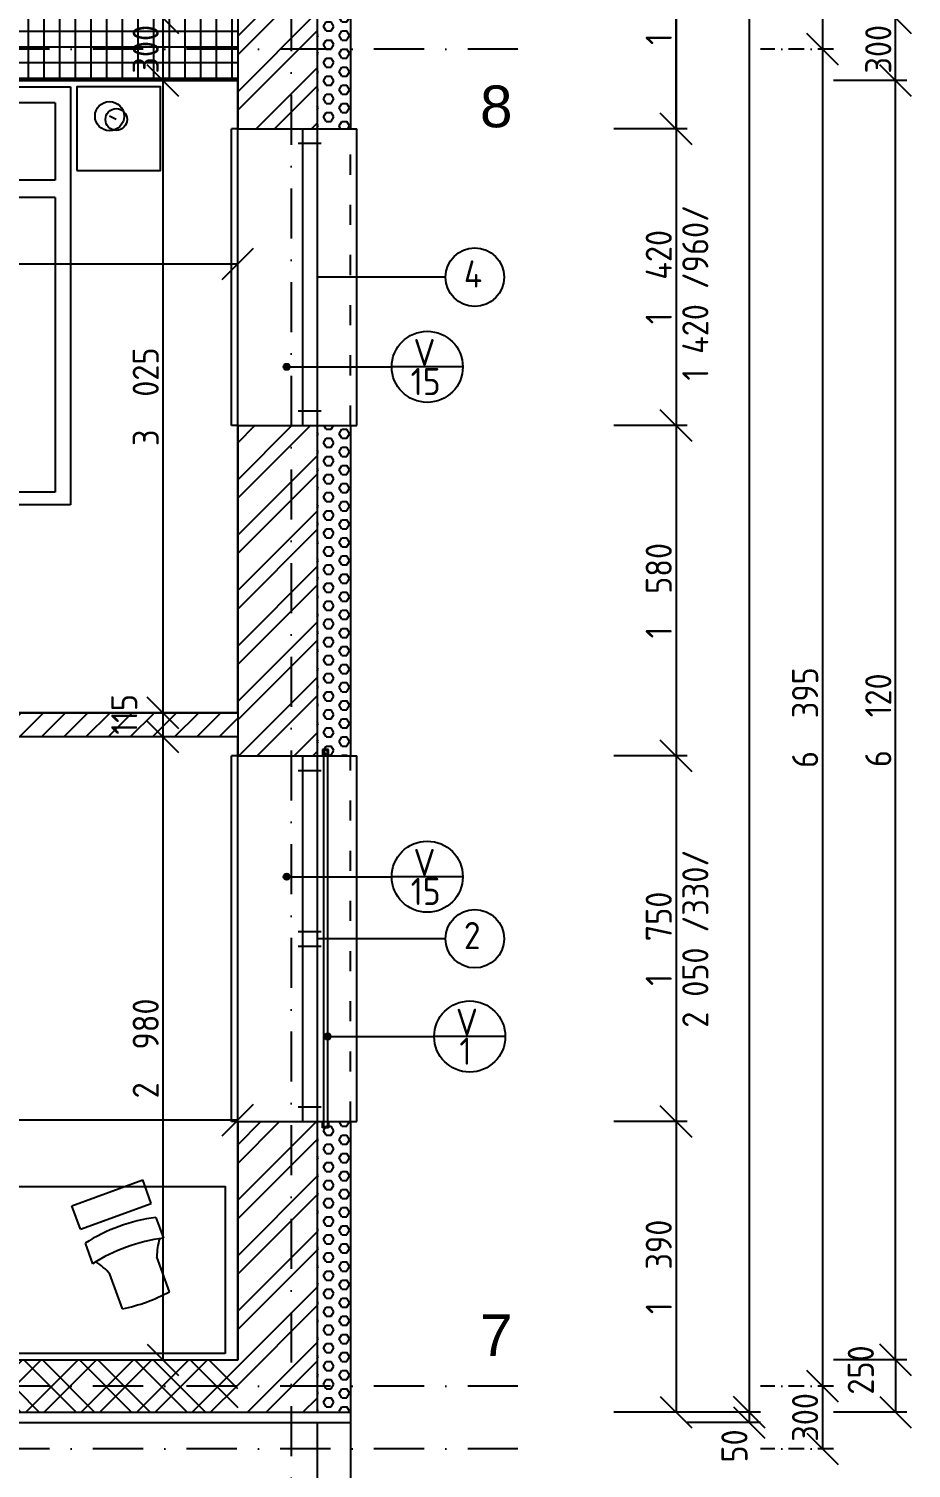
# Model space of a CAD drawing. Extents: x 4511820 to 5180432, y -1526536 to -944957.
# Drawn here: x 5154903 to 5159124, y -1225892 to -1219006 of the extents above; entities that cross this region are included whole.
import ezdxf

# ---------------------------------------------------------------- set-up
doc = ezdxf.new("R2010")
doc.units = 0
doc.header["$MEASUREMENT"] = 0
doc.linetypes.add('ACAD_ISO03W100', pattern=[30, 12, -18])
doc.linetypes.add('BODKOCIARKOVANA_3', pattern=[5.6, 3, -1.3, 0, -1.3])
doc.layers.get('0').update_dxf_attribs({"linetype": 'CONTINUOUS'})
doc.layers.get('Defpoints').update_dxf_attribs({"color": 61, "linetype": 'CONTINUOUS'})
for name, color, linetype in [('KÓTY', 4, 'CONTINUOUS'), ('MÚRY', 1, 'CONTINUOUS'), ('OKNÁ', 143, 'CONTINUOUS'), ('osi', 253, 'CONTINUOUS'), ('Plochy', 41, 'CONTINUOUS'), ('TENKÁ', 7, 'CONTINUOUS'), ('ZARIADENIE', 47, 'CONTINUOUS'), ('ŠRAFY', 82, 'CONTINUOUS')]:
    doc.layers.add(name, color=color, linetype=linetype)
doc.styles.add('styl1', font='arial.ttf')
doc.styles.add('STYLE1', font='isocp.shx')
doc.dimstyles.new('STANDARD-50', dxfattribs={"dimtxt": 125, "dimasz": 150, "dimexe": 10, "dimexo": 200, "dimgap": 20, "dimtad": 1, "dimdsep": 46, "dimlunit": 6, "dimtxsty": 'STYLE1', "dimblk1": 'OBLIQUE', "dimblk2": 'OBLIQUE', "dimsah": 1, "dimcen": 2.5, "dimse1": 1, "dimse2": 1, "dimadec": 0, "dimazin": 0, "dimtfac": 1, "dimtmove": 1, "dimatfit": 3, "dimldrblk": 'OBLIQUE', "dimfxl": 1, "dimtolj": 1, "dimtzin": 0, "dimarcsym": 0})
pattern_1 = [(45, (584112, 2493.08), (-132.5825215, 132.5825215), []), (45, (584200.39, 2493.08), (-132.5825215, 132.5825215), [])]
pattern_2 = [(0, (0, -89070.035), (0, 43.3012702), [25, -50]), (120, (0, -89070.035), (-37.5, -21.6506351), [25, -50]), (60, (25, -89070.035), (-37.5, 21.6506351), [25, -50])]

# ---------------------------------------------------------------- blocks, each defined once
blk = doc.blocks.new('_OBLIQUE')
at = {"color": 0, "linetype": 'ByBlock'}
blk.add_line((-0.5, -0.5), (0.5, 0.5), dxfattribs=at)
blk = doc.blocks.new('*D13664')
at = {"layer": 'Defpoints', "color": 0}
for p in [(5156282.5, -1199234.2), (5156282.5, -1225624.2), (5158349, -1225624.2)]:
    blk.add_point(p, dxfattribs=at)
at = {"layer": 'KÓTY', "color": 0, "lineweight": -2}
blk.add_line((5158349, -1199234.2), (5158349, -1225624.2), dxfattribs=at)
at = {"layer": 'KÓTY', "color": 0, "linetype": 'ByBlock', "lineweight": -2, "xscale": 150, "yscale": 150, "zscale": 150}
for p, rotation in [((5158349, -1199234.2), 90), ((5158349, -1225624.2), 270)]:
    blk.add_blockref('_OBLIQUE', p, dxfattribs=dict(at, rotation=rotation))
at = {"layer": 'KÓTY', "color": 0, "insert": (5158266.5, -1212429.2), "char_height": 125, "attachment_point": 5, "rotation": 90, "style": 'STYLE1'}
blk.add_mtext('\\A1;26ﾠ390', dxfattribs=at)
blk = doc.blocks.new('*D13669')
at = {"layer": 'Defpoints', "color": 0}
for p in [(5156157.5, -1212684.2), (5156157.5, -1219104.2), (5158699, -1219104.2)]:
    blk.add_point(p, dxfattribs=at)
at = {"layer": 'KÓTY', "color": 0, "lineweight": -2}
blk.add_line((5158699, -1212684.2), (5158699, -1219104.2), dxfattribs=at)
at = {"layer": 'KÓTY', "color": 0, "linetype": 'ByBlock', "lineweight": -2, "xscale": 150, "yscale": 150, "zscale": 150}
for p, rotation in [((5158699, -1212684.2), 90), ((5158699, -1219104.2), 270)]:
    blk.add_blockref('_OBLIQUE', p, dxfattribs=dict(at, rotation=rotation))
at = {"layer": 'KÓTY', "color": 0, "insert": (5158616.5, -1215894.2), "char_height": 125, "attachment_point": 5, "rotation": 90, "style": 'STYLE1'}
blk.add_mtext('\\A1;6ﾠ420', dxfattribs=at)
blk = doc.blocks.new('*D13670')
at = {"layer": 'Defpoints', "color": 0}
for p in [(5156157.5, -1219104.2), (5156157.5, -1225499.2), (5158699, -1225499.2)]:
    blk.add_point(p, dxfattribs=at)
at = {"layer": 'KÓTY', "color": 0, "lineweight": -2}
blk.add_line((5158699, -1219104.2), (5158699, -1225499.2), dxfattribs=at)
at = {"layer": 'KÓTY', "color": 0, "linetype": 'ByBlock', "lineweight": -2, "xscale": 150, "yscale": 150, "zscale": 150}
for p, rotation in [((5158699, -1219104.2), 90), ((5158699, -1225499.2), 270)]:
    blk.add_blockref('_OBLIQUE', p, dxfattribs=dict(at, rotation=rotation))
at = {"layer": 'KÓTY', "color": 0, "insert": (5158616.5, -1222301.7), "char_height": 125, "attachment_point": 5, "rotation": 90, "style": 'STYLE1'}
blk.add_mtext('\\A1;6ﾠ395', dxfattribs=at)
blk = doc.blocks.new('*D13671')
at = {"layer": 'Defpoints', "color": 0}
for p in [(5156157.5, -1225499.2), (5156157.5, -1225799.2), (5158699, -1225799.2)]:
    blk.add_point(p, dxfattribs=at)
at = {"layer": 'KÓTY', "color": 0, "lineweight": -2}
blk.add_line((5158699, -1225499.2), (5158699, -1225799.2), dxfattribs=at)
at = {"layer": 'KÓTY', "color": 0, "linetype": 'ByBlock', "lineweight": -2, "xscale": 150, "yscale": 150, "zscale": 150}
for p, rotation in [((5158699, -1225499.2), 90), ((5158699, -1225799.2), 270)]:
    blk.add_blockref('_OBLIQUE', p, dxfattribs=dict(at, rotation=rotation))
at = {"layer": 'KÓTY', "color": 0, "insert": (5158616.5, -1225649.2), "char_height": 125, "attachment_point": 5, "rotation": 90, "style": 'STYLE1'}
blk.add_mtext('\\A1;300', dxfattribs=at)
blk = doc.blocks.new('*D13672')
at = {"layer": 'Defpoints', "color": 0}
for p in [(5156442.5, -1225624.2), (5156442.5, -1225674.2), (5158349, -1225674.2)]:
    blk.add_point(p, dxfattribs=at)
at = {"layer": 'KÓTY', "color": 0, "lineweight": -2}
blk.add_line((5158349, -1225624.2), (5158349, -1225674.2), dxfattribs=at)
at = {"layer": 'KÓTY', "color": 0, "linetype": 'ByBlock', "lineweight": -2, "xscale": 150, "yscale": 150, "zscale": 150}
for p, rotation in [((5158349, -1225624.2), 90), ((5158349, -1225674.2), 270)]:
    blk.add_blockref('_OBLIQUE', p, dxfattribs=dict(at, rotation=rotation))
at = {"layer": 'KÓTY', "color": 0, "insert": (5158278.5, -1225786), "char_height": 125, "attachment_point": 5, "rotation": 90, "style": 'STYLE1'}
blk.add_mtext('\\A1;50', dxfattribs=at)
blk = doc.blocks.new('*D13681')
at = {"layer": 'Defpoints', "color": 0}
for p in [(5156282.5, -1218234.2), (5156282.5, -1219484.2), (5157999, -1219484.2)]:
    blk.add_point(p, dxfattribs=at)
at = {"layer": 'KÓTY', "color": 0, "lineweight": -2}
blk.add_line((5157999, -1218234.2), (5157999, -1219484.2), dxfattribs=at)
at = {"layer": 'KÓTY', "color": 0, "linetype": 'ByBlock', "lineweight": -2, "xscale": 150, "yscale": 150, "zscale": 150}
for p, rotation in [((5157999, -1218234.2), 90), ((5157999, -1219484.2), 270)]:
    blk.add_blockref('_OBLIQUE', p, dxfattribs=dict(at, rotation=rotation))
at = {"layer": 'KÓTY', "color": 0, "insert": (5157916.5, -1218859.2), "char_height": 125, "attachment_point": 5, "rotation": 90, "style": 'STYLE1'}
blk.add_mtext('\\A1;1ﾠ250', dxfattribs=at)
blk = doc.blocks.new('*D13682')
at = {"layer": 'Defpoints', "color": 0}
for p in [(5156282.5, -1218234.2), (5157999, -1218234.2), (5156282.5, -1219484.2)]:
    blk.add_point(p, dxfattribs=at)
at = {"layer": 'KÓTY', "color": 0, "lineweight": -2}
blk.add_line((5157999, -1219484.2), (5157999, -1218234.2), dxfattribs=at)
at = {"layer": 'KÓTY', "color": 0, "linetype": 'ByBlock', "lineweight": -2, "xscale": 150, "yscale": 150, "zscale": 150}
for p, rotation in [((5157999, -1218234.2), 90), ((5157999, -1219484.2), 270)]:
    blk.add_blockref('_OBLIQUE', p, dxfattribs=dict(at, rotation=rotation))
at = {"layer": 'KÓTY', "color": 0, "insert": (5157916.5, -1218859.2), "char_height": 125, "attachment_point": 5, "rotation": 90, "style": 'STYLE1'}
blk.add_mtext('\\A1;1ﾠ250', dxfattribs=at)
blk = doc.blocks.new('*D13683')
at = {"layer": 'Defpoints', "color": 0}
for p in [(5156282.5, -1218234.2), (5156282.5, -1219484.2), (5157999, -1219484.2)]:
    blk.add_point(p, dxfattribs=at)
at = {"layer": 'KÓTY', "color": 0, "lineweight": -2}
blk.add_line((5157999, -1218234.2), (5157999, -1219484.2), dxfattribs=at)
at = {"layer": 'KÓTY', "color": 0, "linetype": 'ByBlock', "lineweight": -2, "xscale": 150, "yscale": 150, "zscale": 150}
for p, rotation in [((5157999, -1218234.2), 90), ((5157999, -1219484.2), 270)]:
    blk.add_blockref('_OBLIQUE', p, dxfattribs=dict(at, rotation=rotation))
at = {"layer": 'KÓTY', "color": 0, "insert": (5157916.5, -1218859.2), "char_height": 125, "attachment_point": 5, "rotation": 90, "style": 'STYLE1'}
blk.add_mtext('\\A1;1ﾠ250', dxfattribs=at)
blk = doc.blocks.new('*D13706')
at = {"layer": 'Defpoints', "color": 0}
for p in [(5155902.5, -1219254.2), (5159049, -1219254.2), (5155902.5, -1225374.2)]:
    blk.add_point(p, dxfattribs=at)
at = {"layer": 'KÓTY', "color": 0, "lineweight": -2}
blk.add_line((5159049, -1225374.2), (5159049, -1219254.2), dxfattribs=at)
at = {"layer": 'KÓTY', "color": 0, "linetype": 'ByBlock', "lineweight": -2, "xscale": 150, "yscale": 150, "zscale": 150}
for p, rotation in [((5159049, -1219254.2), 90), ((5159049, -1225374.2), 270)]:
    blk.add_blockref('_OBLIQUE', p, dxfattribs=dict(at, rotation=rotation))
at = {"layer": 'KÓTY', "color": 0, "insert": (5158966.5, -1222314.2), "char_height": 125, "attachment_point": 5, "rotation": 90, "style": 'STYLE1'}
blk.add_mtext('\\A1;6ﾠ120', dxfattribs=at)
blk = doc.blocks.new('*D13707')
at = {"layer": 'Defpoints', "color": 0}
for p in [(5155902.5, -1225374.2), (5155902.5, -1225624.2), (5159049, -1225624.2)]:
    blk.add_point(p, dxfattribs=at)
at = {"layer": 'KÓTY', "color": 0, "lineweight": -2}
blk.add_line((5159049, -1225374.2), (5159049, -1225624.2), dxfattribs=at)
at = {"layer": 'KÓTY', "color": 0, "linetype": 'ByBlock', "lineweight": -2, "xscale": 150, "yscale": 150, "zscale": 150}
for p, rotation in [((5159049, -1225374.2), 90), ((5159049, -1225624.2), 270)]:
    blk.add_blockref('_OBLIQUE', p, dxfattribs=dict(at, rotation=rotation))
at = {"layer": 'KÓTY', "color": 0, "insert": (5158883, -1225422.5), "char_height": 125, "attachment_point": 5, "rotation": 90, "style": 'STYLE1'}
blk.add_mtext('\\A1;250', dxfattribs=at)
blk = doc.blocks.new('*D13708')
at = {"layer": 'Defpoints', "color": 0}
for p in [(5155902.5, -1218954.2), (5159049, -1218954.2), (5155902.5, -1219254.2)]:
    blk.add_point(p, dxfattribs=at)
at = {"layer": 'KÓTY', "color": 0, "lineweight": -2}
blk.add_line((5159049, -1219254.2), (5159049, -1218954.2), dxfattribs=at)
at = {"layer": 'KÓTY', "color": 0, "linetype": 'ByBlock', "lineweight": -2, "xscale": 150, "yscale": 150, "zscale": 150}
for p, rotation in [((5159049, -1218954.2), 90), ((5159049, -1219254.2), 270)]:
    blk.add_blockref('_OBLIQUE', p, dxfattribs=dict(at, rotation=rotation))
at = {"layer": 'KÓTY', "color": 0, "insert": (5158966.5, -1219104.2), "char_height": 125, "attachment_point": 5, "rotation": 90, "style": 'STYLE1'}
blk.add_mtext('\\A1;300', dxfattribs=at)
blk = doc.blocks.new('*D13709')
at = {"layer": 'Defpoints', "color": 0}
for p in [(5155902.5, -1212834.2), (5159049, -1212834.2), (5155902.5, -1218954.2)]:
    blk.add_point(p, dxfattribs=at)
at = {"layer": 'KÓTY', "color": 0, "lineweight": -2}
blk.add_line((5159049, -1218954.2), (5159049, -1212834.2), dxfattribs=at)
at = {"layer": 'KÓTY', "color": 0, "linetype": 'ByBlock', "lineweight": -2, "xscale": 150, "yscale": 150, "zscale": 150}
for p, rotation in [((5159049, -1212834.2), 90), ((5159049, -1218954.2), 270)]:
    blk.add_blockref('_OBLIQUE', p, dxfattribs=dict(at, rotation=rotation))
at = {"layer": 'KÓTY', "color": 0, "insert": (5158966.5, -1215894.2), "char_height": 125, "attachment_point": 5, "rotation": 90, "style": 'STYLE1'}
blk.add_mtext('\\A1;6ﾠ120', dxfattribs=at)
blk = doc.blocks.new('*D14045')
at = {"layer": 'Defpoints', "color": 0}
for p in [(5156282.5, -1219484.2), (5156282.5, -1220904.2), (5157999, -1220904.2)]:
    blk.add_point(p, dxfattribs=at)
at = {"layer": 'KÓTY', "color": 0, "lineweight": -2}
blk.add_line((5157999, -1219484.2), (5157999, -1220904.2), dxfattribs=at)
at = {"layer": 'KÓTY', "color": 0, "linetype": 'ByBlock', "lineweight": -2, "xscale": 150, "yscale": 150, "zscale": 150}
for p, rotation in [((5157999, -1219484.2), 90), ((5157999, -1220904.2), 270)]:
    blk.add_blockref('_OBLIQUE', p, dxfattribs=dict(at, rotation=rotation))
at = {"layer": 'KÓTY', "color": 0, "insert": (5157916.5, -1220194.2), "char_height": 125, "attachment_point": 5, "rotation": 90, "style": 'STYLE1'}
blk.add_mtext('\\A1;1ﾠ420', dxfattribs=at)
blk = doc.blocks.new('*D14046')
at = {"layer": 'Defpoints', "color": 0}
for p in [(5156282.5, -1220904.2), (5156282.5, -1222484.2), (5157999, -1222484.2)]:
    blk.add_point(p, dxfattribs=at)
at = {"layer": 'KÓTY', "color": 0, "lineweight": -2}
blk.add_line((5157999, -1220904.2), (5157999, -1222484.2), dxfattribs=at)
at = {"layer": 'KÓTY', "color": 0, "linetype": 'ByBlock', "lineweight": -2, "xscale": 150, "yscale": 150, "zscale": 150}
for p, rotation in [((5157999, -1220904.2), 90), ((5157999, -1222484.2), 270)]:
    blk.add_blockref('_OBLIQUE', p, dxfattribs=dict(at, rotation=rotation))
at = {"layer": 'KÓTY', "color": 0, "insert": (5157916.5, -1221694.2), "char_height": 125, "attachment_point": 5, "rotation": 90, "style": 'STYLE1'}
blk.add_mtext('\\A1;1ﾠ580', dxfattribs=at)
blk = doc.blocks.new('*D14047')
at = {"layer": 'Defpoints', "color": 0}
for p in [(5156212.5, -1222484.2), (5156282.5, -1224234.2), (5157999, -1224234.2)]:
    blk.add_point(p, dxfattribs=at)
at = {"layer": 'KÓTY', "color": 0, "lineweight": -2}
blk.add_line((5157999, -1222484.2), (5157999, -1224234.2), dxfattribs=at)
at = {"layer": 'KÓTY', "color": 0, "linetype": 'ByBlock', "lineweight": -2, "xscale": 150, "yscale": 150, "zscale": 150}
for p, rotation in [((5157999, -1222484.2), 90), ((5157999, -1224234.2), 270)]:
    blk.add_blockref('_OBLIQUE', p, dxfattribs=dict(at, rotation=rotation))
at = {"layer": 'KÓTY', "color": 0, "insert": (5157916.5, -1223359.2), "char_height": 125, "attachment_point": 5, "rotation": 90, "style": 'STYLE1'}
blk.add_mtext('\\A1;1ﾠ750', dxfattribs=at)
blk = doc.blocks.new('*D14048')
at = {"layer": 'Defpoints', "color": 0}
for p in [(5156282.5, -1224234.2), (5156282.5, -1225624.2), (5157999, -1225624.2)]:
    blk.add_point(p, dxfattribs=at)
at = {"layer": 'KÓTY', "color": 0, "lineweight": -2}
blk.add_line((5157999, -1224234.2), (5157999, -1225624.2), dxfattribs=at)
at = {"layer": 'KÓTY', "color": 0, "linetype": 'ByBlock', "lineweight": -2, "xscale": 150, "yscale": 150, "zscale": 150}
for p, rotation in [((5157999, -1224234.2), 90), ((5157999, -1225624.2), 270)]:
    blk.add_blockref('_OBLIQUE', p, dxfattribs=dict(at, rotation=rotation))
at = {"layer": 'KÓTY', "color": 0, "insert": (5157916.5, -1224929.2), "char_height": 125, "attachment_point": 5, "rotation": 90, "style": 'STYLE1'}
blk.add_mtext('\\A1;1ﾠ390', dxfattribs=at)
blk = doc.blocks.new('*D27162')
at = {"layer": 'Defpoints', "color": 0}
for p in [(5156282.5, -1218234.2), (5156282.5, -1219484.2), (5157999, -1219484.2)]:
    blk.add_point(p, dxfattribs=at)
at = {"layer": 'KÓTY', "color": 0, "lineweight": -2}
blk.add_line((5157999, -1218234.2), (5157999, -1219484.2), dxfattribs=at)
at = {"layer": 'KÓTY', "color": 0, "linetype": 'ByBlock', "lineweight": -2, "xscale": 150, "yscale": 150, "zscale": 150}
for p, rotation in [((5157999, -1218234.2), 90), ((5157999, -1219484.2), 270)]:
    blk.add_blockref('_OBLIQUE', p, dxfattribs=dict(at, rotation=rotation))
at = {"layer": 'KÓTY', "color": 0, "insert": (5157916.5, -1218859.2), "char_height": 125, "attachment_point": 5, "rotation": 90, "style": 'STYLE1'}
blk.add_mtext('\\A1;1ﾠ250', dxfattribs=at)
blk = doc.blocks.new('*D27163')
at = {"layer": 'Defpoints', "color": 0}
for p in [(5156282.5, -1218234.2), (5157999, -1218234.2), (5156282.5, -1219484.2)]:
    blk.add_point(p, dxfattribs=at)
at = {"layer": 'KÓTY', "color": 0, "lineweight": -2}
blk.add_line((5157999, -1219484.2), (5157999, -1218234.2), dxfattribs=at)
at = {"layer": 'KÓTY', "color": 0, "linetype": 'ByBlock', "lineweight": -2, "xscale": 150, "yscale": 150, "zscale": 150}
for p, rotation in [((5157999, -1218234.2), 90), ((5157999, -1219484.2), 270)]:
    blk.add_blockref('_OBLIQUE', p, dxfattribs=dict(at, rotation=rotation))
at = {"layer": 'KÓTY', "color": 0, "insert": (5157916.5, -1218859.2), "char_height": 125, "attachment_point": 5, "rotation": 90, "style": 'STYLE1'}
blk.add_mtext('\\A1;1ﾠ250', dxfattribs=at)
blk = doc.blocks.new('*D27189')
at = {"layer": 'Defpoints', "color": 0}
for p in [(5155902.5, -1218954.2), (5159049, -1218954.2), (5155902.5, -1219254.2)]:
    blk.add_point(p, dxfattribs=at)
at = {"layer": 'KÓTY', "color": 0, "lineweight": -2}
blk.add_line((5159049, -1219254.2), (5159049, -1218954.2), dxfattribs=at)
at = {"layer": 'KÓTY', "color": 0, "linetype": 'ByBlock', "lineweight": -2, "xscale": 150, "yscale": 150, "zscale": 150}
for p, rotation in [((5159049, -1218954.2), 90), ((5159049, -1219254.2), 270)]:
    blk.add_blockref('_OBLIQUE', p, dxfattribs=dict(at, rotation=rotation))
at = {"layer": 'KÓTY', "color": 0, "insert": (5158966.5, -1219104.2), "char_height": 125, "attachment_point": 5, "rotation": 90, "style": 'STYLE1'}
blk.add_mtext('\\A1;300', dxfattribs=at)
blk = doc.blocks.new('*D27327')
at = {"layer": 'Defpoints', "color": 0}
for p in [(5156282.5, -1219484.2), (5156282.5, -1220904.2), (5157999, -1220904.2)]:
    blk.add_point(p, dxfattribs=at)
at = {"layer": 'KÓTY', "color": 0, "lineweight": -2}
blk.add_line((5157999, -1219484.2), (5157999, -1220904.2), dxfattribs=at)
at = {"layer": 'KÓTY', "color": 0, "linetype": 'ByBlock', "lineweight": -2, "xscale": 150, "yscale": 150, "zscale": 150}
for p, rotation in [((5157999, -1219484.2), 90), ((5157999, -1220904.2), 270)]:
    blk.add_blockref('_OBLIQUE', p, dxfattribs=dict(at, rotation=rotation))
at = {"layer": 'KÓTY', "color": 0, "insert": (5157916.5, -1220194.2), "char_height": 125, "attachment_point": 5, "rotation": 90, "style": 'STYLE1'}
blk.add_mtext('\\A1;1ﾠ420', dxfattribs=at)
blk = doc.blocks.new('*D27328')
at = {"layer": 'Defpoints', "color": 0}
for p in [(5156282.5, -1220904.2), (5156282.5, -1222484.2), (5157999, -1222484.2)]:
    blk.add_point(p, dxfattribs=at)
at = {"layer": 'KÓTY', "color": 0, "lineweight": -2}
blk.add_line((5157999, -1220904.2), (5157999, -1222484.2), dxfattribs=at)
at = {"layer": 'KÓTY', "color": 0, "linetype": 'ByBlock', "lineweight": -2, "xscale": 150, "yscale": 150, "zscale": 150}
for p, rotation in [((5157999, -1220904.2), 90), ((5157999, -1222484.2), 270)]:
    blk.add_blockref('_OBLIQUE', p, dxfattribs=dict(at, rotation=rotation))
at = {"layer": 'KÓTY', "color": 0, "insert": (5157916.5, -1221694.2), "char_height": 125, "attachment_point": 5, "rotation": 90, "style": 'STYLE1'}
blk.add_mtext('\\A1;1ﾠ580', dxfattribs=at)
blk = doc.blocks.new('*D27329')
at = {"layer": 'Defpoints', "color": 0}
for p in [(5156212.5, -1222484.2), (5156282.5, -1224234.2), (5157999, -1224234.2)]:
    blk.add_point(p, dxfattribs=at)
at = {"layer": 'KÓTY', "color": 0, "lineweight": -2}
blk.add_line((5157999, -1222484.2), (5157999, -1224234.2), dxfattribs=at)
at = {"layer": 'KÓTY', "color": 0, "linetype": 'ByBlock', "lineweight": -2, "xscale": 150, "yscale": 150, "zscale": 150}
for p, rotation in [((5157999, -1222484.2), 90), ((5157999, -1224234.2), 270)]:
    blk.add_blockref('_OBLIQUE', p, dxfattribs=dict(at, rotation=rotation))
at = {"layer": 'KÓTY', "color": 0, "insert": (5157916.5, -1223359.2), "char_height": 125, "attachment_point": 5, "rotation": 90, "style": 'STYLE1'}
blk.add_mtext('\\A1;1ﾠ750', dxfattribs=at)
blk = doc.blocks.new('*D27330')
at = {"layer": 'Defpoints', "color": 0}
for p in [(5156282.5, -1224234.2), (5156282.5, -1225624.2), (5157999, -1225624.2)]:
    blk.add_point(p, dxfattribs=at)
at = {"layer": 'KÓTY', "color": 0, "lineweight": -2}
blk.add_line((5157999, -1224234.2), (5157999, -1225624.2), dxfattribs=at)
at = {"layer": 'KÓTY', "color": 0, "linetype": 'ByBlock', "lineweight": -2, "xscale": 150, "yscale": 150, "zscale": 150}
for p, rotation in [((5157999, -1224234.2), 90), ((5157999, -1225624.2), 270)]:
    blk.add_blockref('_OBLIQUE', p, dxfattribs=dict(at, rotation=rotation))
at = {"layer": 'KÓTY', "color": 0, "insert": (5157916.5, -1224929.2), "char_height": 125, "attachment_point": 5, "rotation": 90, "style": 'STYLE1'}
blk.add_mtext('\\A1;1ﾠ390', dxfattribs=at)
blk = doc.blocks.new('DVOJPOSTEL')
at = {"layer": 'ZARIADENIE', "ltscale": 0.25}
for p, q in [((4444359, -1314665.2), (4444359, -1312665.2)), ((4444359, -1312665.2), (4446159, -1312665.2)), ((4445259, -1312665.2), (4445259, -1314665.2)), ((4446159, -1312665.2), (4446159, -1314665.2)), ((4444139.6, -1312821.2), (4444171.8, -1312805.1)), ((4446378.4, -1312821.2), (4446346.2, -1312805.1)), ((4446159, -1314665.2), (4444359, -1314665.2))]:
    blk.add_line(p, q, dxfattribs=at)
at = {"layer": 'ZARIADENIE', "color": 76, "ltscale": 0.25}
for p, q in [((4444432.3, -1312741.6), (4445177.9, -1312741.6)), ((4444432.3, -1312741.6), (4444432.3, -1313110.9)), ((4445177.9, -1312741.6), (4445177.9, -1313110.9)), ((4446085.7, -1312741.6), (4445340.1, -1312741.6)), ((4445340.1, -1312741.6), (4445340.1, -1313110.9)), ((4446085.7, -1312741.6), (4446085.7, -1313110.9)), ((4444432.3, -1313110.9), (4445177.9, -1313110.9)), ((4446085.7, -1313110.9), (4445340.1, -1313110.9)), ((4444432.3, -1313193.6), (4444432.3, -1314603.6)), ((4444432.3, -1313193.6), (4445027.9, -1313193.6)), ((4445027.9, -1313193.6), (4445177.9, -1313343.6)), ((4445027.9, -1313193.6), (4445027.9, -1313343.6)), ((4445490.1, -1313193.6), (4445340.1, -1313343.6)), ((4446085.7, -1313193.6), (4445490.1, -1313193.6)), ((4445490.1, -1313193.6), (4445490.1, -1313343.6)), ((4446085.7, -1313193.6), (4446085.7, -1314603.6)), ((4445027.9, -1313343.6), (4445177.9, -1313343.6)), ((4445177.9, -1313343.6), (4445177.9, -1314603.6)), ((4445340.1, -1313343.6), (4445340.1, -1314603.6)), ((4445490.1, -1313343.6), (4445340.1, -1313343.6)), ((4444432.3, -1314603.6), (4445177.9, -1314603.6)), ((4446085.7, -1314603.6), (4445340.1, -1314603.6))]:
    blk.add_line(p, q, dxfattribs=at)
at = {"layer": 'ZARIADENIE'}
for points in [[(4444329, -1313065.2), (4443929, -1313065.2), (4443929, -1312665.2), (4444329, -1312665.2)], [(4446189, -1313065.2), (4446589, -1313065.2), (4446589, -1312665.2), (4446189, -1312665.2)]]:
    blk.add_lwpolyline(points, close=True, dxfattribs=at)
at = {"layer": 'ZARIADENIE', "ltscale": 0.25}
for centre, radius in [((4444171.8, -1312805.1), 69.7), ((4446346.2, -1312805.1), 69.7), ((4444139.6, -1312821.2), 51.9), ((4446378.4, -1312821.2), 51.9)]:
    blk.add_circle(centre, radius, dxfattribs=at)
blk = doc.blocks.new('*D28498')
at = {"layer": 'Defpoints', "color": 0}
for p in [(5155902.5, -1215954.2), (5155545, -1218954.2), (5155902.5, -1218954.2)]:
    blk.add_point(p, dxfattribs=at)
at = {"layer": 'KÓTY', "color": 0, "lineweight": -2}
blk.add_line((5155545, -1215954.2), (5155545, -1218954.2), dxfattribs=at)
at = {"layer": 'KÓTY', "color": 0, "linetype": 'ByBlock', "lineweight": -2, "xscale": 150, "yscale": 150, "zscale": 150}
for p, rotation in [((5155545, -1215954.2), 90), ((5155545, -1218954.2), 270)]:
    blk.add_blockref('_OBLIQUE', p, dxfattribs=dict(at, rotation=rotation))
at = {"layer": 'KÓTY', "color": 0, "insert": (5155462.5, -1217454.2), "char_height": 125, "attachment_point": 5, "rotation": 90, "style": 'STYLE1'}
blk.add_mtext('\\A1;3ﾠ000', dxfattribs=at)
blk = doc.blocks.new('*D28499')
at = {"layer": 'Defpoints', "color": 0}
for p in [(5155902.5, -1218954.2), (5155545, -1219254.2), (5155902.5, -1219254.2)]:
    blk.add_point(p, dxfattribs=at)
at = {"layer": 'KÓTY', "color": 0, "lineweight": -2}
blk.add_line((5155545, -1218954.2), (5155545, -1219254.2), dxfattribs=at)
at = {"layer": 'KÓTY', "color": 0, "linetype": 'ByBlock', "lineweight": -2, "xscale": 150, "yscale": 150, "zscale": 150}
for p, rotation in [((5155545, -1218954.2), 90), ((5155545, -1219254.2), 270)]:
    blk.add_blockref('_OBLIQUE', p, dxfattribs=dict(at, rotation=rotation))
at = {"layer": 'KÓTY', "color": 0, "insert": (5155462.5, -1219104.2), "char_height": 125, "attachment_point": 5, "rotation": 90, "style": 'STYLE1'}
blk.add_mtext('\\A1;300', dxfattribs=at)
blk = doc.blocks.new('*D28500')
at = {"layer": 'Defpoints', "color": 0}
for p in [(5155902.5, -1219254.2), (5155545, -1222279.2), (5155902.5, -1222279.2)]:
    blk.add_point(p, dxfattribs=at)
at = {"layer": 'KÓTY', "color": 0, "lineweight": -2}
blk.add_line((5155545, -1219254.2), (5155545, -1222279.2), dxfattribs=at)
at = {"layer": 'KÓTY', "color": 0, "linetype": 'ByBlock', "lineweight": -2, "xscale": 150, "yscale": 150, "zscale": 150}
for p, rotation in [((5155545, -1219254.2), 90), ((5155545, -1222279.2), 270)]:
    blk.add_blockref('_OBLIQUE', p, dxfattribs=dict(at, rotation=rotation))
at = {"layer": 'KÓTY', "color": 0, "insert": (5155462.5, -1220766.7), "char_height": 125, "attachment_point": 5, "rotation": 90, "style": 'STYLE1'}
blk.add_mtext('\\A1;3ﾠ025', dxfattribs=at)
blk = doc.blocks.new('*D28501')
at = {"layer": 'Defpoints', "color": 0}
for p in [(5155902.5, -1222279.2), (5155545, -1222394.2), (5155902.5, -1222394.2)]:
    blk.add_point(p, dxfattribs=at)
at = {"layer": 'KÓTY', "color": 0, "lineweight": -2}
blk.add_line((5155545, -1222279.2), (5155545, -1222394.2), dxfattribs=at)
at = {"layer": 'KÓTY', "color": 0, "linetype": 'ByBlock', "lineweight": -2, "xscale": 150, "yscale": 150, "zscale": 150}
for p, rotation in [((5155545, -1222279.2), 90), ((5155545, -1222394.2), 270)]:
    blk.add_blockref('_OBLIQUE', p, dxfattribs=dict(at, rotation=rotation))
at = {"layer": 'KÓTY', "color": 0, "insert": (5155360, -1222286), "char_height": 125, "attachment_point": 5, "rotation": 90, "style": 'STYLE1'}
blk.add_mtext('\\A1;115', dxfattribs=at)
blk = doc.blocks.new('*D28502')
at = {"layer": 'Defpoints', "color": 0}
for p in [(5155902.5, -1222394.2), (5155545, -1225374.2), (5155902.5, -1225374.2)]:
    blk.add_point(p, dxfattribs=at)
at = {"layer": 'KÓTY', "color": 0, "lineweight": -2}
blk.add_line((5155545, -1222394.2), (5155545, -1225374.2), dxfattribs=at)
at = {"layer": 'KÓTY', "color": 0, "linetype": 'ByBlock', "lineweight": -2, "xscale": 150, "yscale": 150, "zscale": 150}
for p, rotation in [((5155545, -1222394.2), 90), ((5155545, -1225374.2), 270)]:
    blk.add_blockref('_OBLIQUE', p, dxfattribs=dict(at, rotation=rotation))
at = {"layer": 'KÓTY', "color": 0, "insert": (5155462.5, -1223884.2), "char_height": 125, "attachment_point": 5, "rotation": 90, "style": 'STYLE1'}
blk.add_mtext('\\A1;2ﾠ980', dxfattribs=at)
blk = doc.blocks.new('*D28599')
at = {"layer": 'Defpoints', "color": 0}
for p in [(5151867.5, -1219254.2), (5155902.5, -1219254.2), (5155902.5, -1220130)]:
    blk.add_point(p, dxfattribs=at)
at = {"layer": 'KÓTY', "color": 0, "lineweight": -2}
blk.add_line((5151867.5, -1220130), (5155902.5, -1220130), dxfattribs=at)
at = {"layer": 'KÓTY', "color": 0, "linetype": 'ByBlock', "lineweight": -2, "xscale": 150, "yscale": 150, "zscale": 150, "rotation": 180}
blk.add_blockref('_OBLIQUE', (5151867.5, -1220130), dxfattribs=at)
at = {"layer": 'KÓTY', "color": 0, "linetype": 'ByBlock', "lineweight": -2, "xscale": 150, "yscale": 150, "zscale": 150}
blk.add_blockref('_OBLIQUE', (5155902.5, -1220130), dxfattribs=at)
at = {"layer": 'KÓTY', "color": 0, "insert": (5153885, -1220047.5), "char_height": 125, "attachment_point": 5, "style": 'STYLE1'}
blk.add_mtext('\\A1;4ﾠ035', dxfattribs=at)
blk = doc.blocks.new('*D28607')
at = {"layer": 'Defpoints', "color": 0}
for p in [(5155902.5, -1224226.5), (5152017.5, -1225374.2), (5155902.5, -1225374.2)]:
    blk.add_point(p, dxfattribs=at)
at = {"layer": 'KÓTY', "color": 0, "lineweight": -2}
blk.add_line((5152017.5, -1224226.5), (5155902.5, -1224226.5), dxfattribs=at)
at = {"layer": 'KÓTY', "color": 0, "linetype": 'ByBlock', "lineweight": -2, "xscale": 150, "yscale": 150, "zscale": 150, "rotation": 180}
blk.add_blockref('_OBLIQUE', (5152017.5, -1224226.5), dxfattribs=at)
at = {"layer": 'KÓTY', "color": 0, "linetype": 'ByBlock', "lineweight": -2, "xscale": 150, "yscale": 150, "zscale": 150}
blk.add_blockref('_OBLIQUE', (5155902.5, -1224226.5), dxfattribs=at)
at = {"layer": 'KÓTY', "color": 0, "insert": (5153960, -1224144), "char_height": 125, "attachment_point": 5, "style": 'STYLE1'}
blk.add_mtext('\\A1;3ﾠ885', dxfattribs=at)

msp = doc.modelspace()

# ---------------------------------------------------------------- hatches: boundary and pattern name
at = {"layer": 'TENKÁ'}
h = msp.add_hatch(color=256, dxfattribs=at)
h.dxf.hatch_style = 1
h.paths.add_polyline_path([(5156151.827, -1220623.492, 2.41421356), (5156136.827, -1220638.492, 0.41421356)])
h = msp.add_hatch(color=256, dxfattribs=at)
h.dxf.hatch_style = 1
h.paths.add_polyline_path([(5156312.5, -1222484.226), (5156312.5, -1222459.226), (5156332.5, -1222459.226), (5156332.5, -1222484.226), (5156337.5, -1222484.226), (5156337.5, -1222454.226), (5156307.5, -1222454.226), (5156307.5, -1222484.226)])
h = msp.add_hatch(color=256, dxfattribs=at)
h.dxf.hatch_style = 1
h.paths.add_polyline_path([(5156151.827, -1223062.766, 2.41421356), (5156136.827, -1223077.766, 0.41421356)])
h = msp.add_hatch(color=256, dxfattribs=at)
h.dxf.hatch_style = 1
h.paths.add_polyline_path([(5156347.5, -1223827.226, 2.41421356), (5156332.5, -1223842.226, 0.41421356)])
h = msp.add_hatch(color=256, dxfattribs=at)
h.dxf.hatch_style = 1
h.paths.add_polyline_path([(5156312.5, -1224234.226), (5156312.5, -1224259.226), (5156332.5, -1224259.226), (5156332.5, -1224234.226), (5156337.5, -1224234.226), (5156337.5, -1224264.226), (5156307.5, -1224264.226), (5156307.5, -1224234.226)])
at = {"layer": 'ŠRAFY'}
h = msp.add_hatch(dxfattribs=at)
h.set_pattern_fill('ANSI32', color=256, scale=500)
h.set_pattern_definition(pattern_1)
h.paths.add_polyline_path([(5155902.5, -1218234.226), (5155902.5, -1218954.226), (5155902.5, -1219254.226), (5155902.5, -1219484.226), (5156212.5, -1219484.226), (5156282.5, -1219484.226), (5156282.5, -1218234.226)])
h = msp.add_hatch(dxfattribs=at)
h.set_pattern_fill('HEX', color=256, scale=200)
h.set_pattern_definition(pattern_2)
h.paths.add_polyline_path([(5156442.5, -1219484.226), (5156442.5, -1218234.226), (5156282.5, -1218234.226), (5156282.5, -1219484.226)])
at = {"layer": 'ŠRAFY', "ltscale": 0.25}
h = msp.add_hatch(dxfattribs=at)
h.set_pattern_fill('ANSI37', color=256, scale=600, angle=45)
h.set_pattern_definition([(90, (-3307273.674, 579782.7), (-75, 1e-14), []), (180, (-3307273.674, 579782.7), (-1e-14, -75), [])])
h.paths.add_polyline_path([(5142982.5, -1219254.226), (5148272.5, -1219254.226), (5148387.5, -1219254.226), (5150612.5, -1219254.226), (5150637.5, -1219254.226), (5150752.5, -1219254.226), (5151752.5, -1219254.226), (5151867.5, -1219254.226), (5152437.5, -1219254.226), (5152467.5, -1219254.226), (5155902.5, -1219254.226), (5155902.5, -1218954.226), (5152117.5, -1218954.226), (5152087.5, -1218954.226), (5151517.5, -1218954.226), (5151402.5, -1218954.226), (5149177.5, -1218954.226), (5149152.5, -1218954.226), (5149037.5, -1218954.226), (5147287.5, -1218954.226), (5147172.5, -1218954.226), (5146572.5, -1218954.226), (5145972.5, -1218954.226), (5145372.5, -1218954.226), (5144217.5, -1218954.226), (5144042.5, -1218954.226), (5142982.5, -1218954.226)])
at = {"layer": 'ŠRAFY'}
h = msp.add_hatch(dxfattribs=at)
h.set_pattern_fill('ANSI32', color=256, scale=500)
h.set_pattern_definition(pattern_1)
h.paths.add_polyline_path([(5156212.5, -1222484.226), (5156282.5, -1222484.226), (5156282.5, -1220904.226), (5156212.5, -1220904.226), (5155902.5, -1220904.226), (5155902.5, -1222279.226), (5155902.5, -1222394.226), (5155902.5, -1222484.226)])
h = msp.add_hatch(dxfattribs=at)
h.set_pattern_fill('HEX', color=256, scale=200)
h.set_pattern_definition(pattern_2)
h.paths.add_polyline_path([(5156282.5, -1222484.226), (5156442.5, -1222484.226), (5156442.5, -1220904.226), (5156282.5, -1220904.226)])
at = {"layer": 'ŠRAFY', "ltscale": 0.25}
h = msp.add_hatch(dxfattribs=at)
h.set_pattern_fill('ANSI31', color=256, scale=600, style=0)
h.set_pattern_definition([(45, (515270.5, 214751.965), (-53.0330086, 53.0330086), [])])
h.paths.add_polyline_path([(5152017.5, -1222279.226), (5152017.5, -1222239.226), (5152017.5, -1222229.226), (5151902.5, -1222229.226), (5151902.5, -1222239.226), (5151902.5, -1222464.226), (5151902.5, -1222474.226), (5152017.5, -1222474.226), (5152017.5, -1222464.226), (5152017.5, -1222394.226), (5155902.5, -1222394.226), (5155902.5, -1222279.226)])
at = {"layer": 'ŠRAFY'}
h = msp.add_hatch(dxfattribs=at)
h.set_pattern_fill('ANSI32', color=256, scale=500)
h.set_pattern_definition(pattern_1)
h.paths.add_polyline_path([(5155902.5, -1224234.226), (5155902.5, -1225374.226), (5155902.5, -1225624.226), (5156282.5, -1225624.226), (5156282.5, -1224234.226)])
h = msp.add_hatch(dxfattribs=at)
h.set_pattern_fill('HEX', color=256, scale=200)
h.set_pattern_definition(pattern_2)
h.paths.add_polyline_path([(5156442.5, -1225624.226), (5156442.5, -1224234.226), (5156282.5, -1224234.226), (5156282.5, -1225624.226)])
h = msp.add_hatch(dxfattribs=at)
h.set_pattern_fill('ANSI32', color=256, scale=500, angle=90)
h.set_pattern_definition([(135, (515810.9, -44587.94), (-132.5825215, -132.5825215), []), (135, (515810.9, -44499.55), (-132.5825215, -132.5825215), [])])
h.paths.add_polyline_path([(5155902.5, -1225624.226), (5155902.5, -1225374.226), (5152017.5, -1225374.226), (5151902.5, -1225374.226), (5151902.5, -1225509.226), (5151902.5, -1225624.226), (5152402.5, -1225624.226)])
h = msp.add_hatch(dxfattribs=at)
h.set_pattern_fill('ANSI32', color=256, scale=500)
h.set_pattern_definition(pattern_1)
h.paths.add_polyline_path([(5155902.5, -1225624.226), (5155902.5, -1225374.226), (5152017.5, -1225374.226), (5151902.5, -1225374.226), (5151902.5, -1225509.226), (5151902.5, -1225624.226), (5152402.5, -1225624.226)])

# ---------------------------------------------------------------- linework, layer by layer
at = {"layer": 'KÓTY', "linetype": 'BODKOCIARKOVANA_3', "ltscale": 25}
for p, q in [((5158752.403, -1219104.226), (5158402.403, -1219104.226)), ((5158752.403, -1225499.226), (5158402.403, -1225499.226)), ((5158752.403, -1225799.226), (5158402.403, -1225799.226))]:
    msp.add_line(p, q, dxfattribs=at)
at = {"layer": 'KÓTY', "ltscale": 25}
for p, q in [((5159102.403, -1219254.226), (5158752.403, -1219254.226)), ((5159102.403, -1225374.226), (5158752.403, -1225374.226)), ((5158052.403, -1225624.226), (5157702.403, -1225624.226)), ((5158402.403, -1225624.226), (5158052.403, -1225624.226)), ((5159102.403, -1225624.226), (5158752.403, -1225624.226)), ((5158402.403, -1225674.226), (5158052.403, -1225674.226))]:
    msp.add_line(p, q, dxfattribs=at)
at = {"layer": 'KÓTY', "ltscale": 0.25}
for p, q in [((5158052.403, -1219484.226), (5157702.403, -1219484.226)), ((5158052.403, -1220904.226), (5157702.403, -1220904.226)), ((5158052.403, -1222484.226), (5157702.403, -1222484.226)), ((5158052.403, -1224234.226), (5157702.403, -1224234.226))]:
    msp.add_line(p, q, dxfattribs=at)
at = {"layer": 'MÚRY'}
for p, q in [((5156442.5, -1218234.226), (5156442.5, -1219484.226)), ((5156442.5, -1218234.226), (5156442.5, -1219484.226)), ((5151867.5, -1219254.226), (5155902.5, -1219254.226)), ((5155902.5, -1219254.226), (5155902.5, -1219484.226)), ((5155902.5, -1219484.226), (5156442.5, -1219484.226)), ((5155902.5, -1220904.226), (5155902.5, -1222279.226)), ((5155902.5, -1220904.226), (5156442.5, -1220904.226)), ((5156442.5, -1220904.226), (5156442.5, -1222484.226)), ((5156442.5, -1220904.226), (5156442.5, -1222484.226)), ((5155902.5, -1222279.226), (5152017.5, -1222279.226)), ((5155902.5, -1222394.226), (5152017.5, -1222394.226)), ((5155902.5, -1222394.226), (5155902.5, -1222484.226)), ((5155902.5, -1222484.226), (5156442.5, -1222484.226)), ((5155902.5, -1224234.226), (5155902.5, -1225374.226)), ((5155902.5, -1224234.226), (5156442.5, -1224234.226)), ((5156442.5, -1224234.226), (5156442.5, -1226714.226)), ((5152017.5, -1225374.226), (5155902.5, -1225374.226))]:
    msp.add_line(p, q, dxfattribs=at)
at = {"layer": 'OKNÁ', "ltscale": 0.25}
for p, q in [((5156212.5, -1219484.226), (5156212.5, -1220904.226)), ((5156282.5, -1219484.226), (5156282.5, -1220904.226)), ((5156192.5, -1219554.226), (5156302.5, -1219554.226)), ((5156192.5, -1219554.226), (5156302.5, -1219554.226)), ((5156896.354, -1220194.226), (5156282.5, -1220194.226)), ((5156192.5, -1220834.226), (5156302.5, -1220834.226)), ((5156192.5, -1220834.226), (5156302.5, -1220834.226)), ((5156212.5, -1222484.226), (5156212.5, -1224234.226)), ((5156282.5, -1222484.226), (5156282.5, -1224234.226)), ((5156312.5, -1222484.226), (5156312.5, -1224234.226)), ((5156312.5, -1222484.226), (5156312.5, -1224234.226)), ((5156332.5, -1222484.226), (5156332.5, -1224234.226)), ((5156192.5, -1222554.226), (5156302.5, -1222554.226)), ((5156192.5, -1222554.226), (5156302.5, -1222554.226)), ((5156192.5, -1223324.226), (5156302.5, -1223324.226)), ((5156192.5, -1223324.226), (5156302.5, -1223324.226)), ((5156896.354, -1223359.226), (5156282.5, -1223359.226)), ((5156192.5, -1223394.226), (5156302.5, -1223394.226)), ((5156192.5, -1223394.226), (5156302.5, -1223394.226)), ((5156192.5, -1224164.226), (5156302.5, -1224164.226)), ((5156192.5, -1224164.226), (5156302.5, -1224164.226))]:
    msp.add_line(p, q, dxfattribs=at)
for centre in [(5157036.354, -1220194.226), (5157036.354, -1223359.226)]:
    msp.add_circle(centre, 140, dxfattribs=at)
at = {"layer": 'osi', "linetype": 'BODKOCIARKOVANA_3', "ltscale": 80}
for p, q in [((5156157.5, -1198261.132), (5156157.5, -1230189.035)), ((5157242.5, -1219104.226), (5093572.5, -1219104.226)), ((5157242.5, -1225499.226), (5093572.5, -1225499.226)), ((5157242.5, -1225799.226), (5093572.5, -1225799.226))]:
    msp.add_line(p, q, dxfattribs=at)
at = {"layer": 'Plochy'}
for points in [[(5155902.5, -1219254.226), (5151867.5, -1219254.226), (5151867.5, -1221139.226), (5152017.5, -1221139.226), (5152017.5, -1222279.226), (5155902.5, -1222279.226)], [(5155902.5, -1222394.226), (5152017.5, -1222394.226), (5152017.5, -1225374.226), (5155902.5, -1225374.226)]]:
    msp.add_lwpolyline(points, close=True, dxfattribs=at)
at = {"layer": 'TENKÁ'}
for p, q in [((5156282.5, -1218234.226), (5156282.5, -1219484.226)), ((5156282.5, -1218234.226), (5156282.5, -1219484.226)), ((5155902.5, -1218954.226), (5155902.5, -1219254.226)), ((5156282.5, -1220904.226), (5156282.5, -1222484.226)), ((5156282.5, -1220904.226), (5156282.5, -1222484.226)), ((5155902.5, -1222279.226), (5155902.5, -1222394.226)), ((5156337.5, -1222454.226), (5156307.5, -1222454.226)), ((5156307.5, -1222454.226), (5156307.5, -1222484.226)), ((5156312.5, -1222484.226), (5156312.5, -1222454.226)), ((5156332.5, -1222459.226), (5156312.5, -1222459.226)), ((5156312.5, -1222459.226), (5156312.5, -1222484.226)), ((5156332.5, -1222484.226), (5156332.5, -1222459.226)), ((5156337.5, -1222484.226), (5156337.5, -1222454.226)), ((5156282.5, -1224234.226), (5156282.5, -1225624.226)), ((5156307.5, -1224264.226), (5156307.5, -1224234.226)), ((5156337.5, -1224264.226), (5156307.5, -1224264.226)), ((5156312.5, -1224234.226), (5156312.5, -1224264.226)), ((5156312.5, -1224259.226), (5156312.5, -1224234.226)), ((5156332.5, -1224259.226), (5156312.5, -1224259.226)), ((5156332.5, -1224234.226), (5156332.5, -1224259.226)), ((5156337.5, -1224234.226), (5156337.5, -1224264.226)), ((5152402.5, -1225624.226), (5156442.5, -1225624.226)), ((5152402.5, -1225674.226), (5156442.5, -1225674.226)), ((5156282.5, -1225674.226), (5156282.5, -1226714.226))]:
    msp.add_line(p, q, dxfattribs=at)
at = {"layer": 'TENKÁ', "ltscale": 0.25}
for p, q in [((5155872.5, -1220904.226), (5155872.5, -1219484.226)), ((5155902.5, -1219484.226), (5155872.5, -1219484.226)), ((5156442.5, -1219484.226), (5156472.5, -1219484.226)), ((5156472.5, -1220904.226), (5156472.5, -1219484.226)), ((5156136.827, -1220623.492), (5156639.229, -1220623.492)), ((5156979.229, -1220623.492), (5156639.229, -1220623.492)), ((5155902.5, -1220904.226), (5155872.5, -1220904.226)), ((5156442.5, -1220904.226), (5156472.5, -1220904.226)), ((5155872.5, -1224234.226), (5155872.5, -1222484.226)), ((5155902.5, -1222484.226), (5155872.5, -1222484.226)), ((5156442.5, -1222484.226), (5156472.5, -1222484.226)), ((5156472.5, -1224234.226), (5156472.5, -1222484.226)), ((5156136.827, -1223062.766), (5156639.229, -1223062.766)), ((5156979.229, -1223062.766), (5156639.229, -1223062.766)), ((5156332.5, -1223827.226), (5156842.336, -1223827.226)), ((5157182.336, -1223827.226), (5156842.336, -1223827.226)), ((5155902.5, -1224234.226), (5155872.5, -1224234.226)), ((5156442.5, -1224234.226), (5156472.5, -1224234.226))]:
    msp.add_line(p, q, dxfattribs=at)
at = {"layer": 'TENKÁ', "linetype": 'ACAD_ISO03W100', "ltscale": 8}
for p, q in [((5155902.5, -1220904.226), (5155902.5, -1219484.226)), ((5156442.5, -1220904.226), (5156442.5, -1219484.226)), ((5155902.5, -1224234.226), (5155902.5, -1222484.226)), ((5156442.5, -1224234.226), (5156442.5, -1222484.226))]:
    msp.add_line(p, q, dxfattribs=at)
at = {"layer": 'TENKÁ', "ltscale": 0.25}
for centre in [(5156809.229, -1220623.492), (5156809.229, -1223062.766), (5157012.336, -1223827.226)]:
    msp.add_circle(centre, 170, dxfattribs=at)
at = {"layer": 'TENKÁ'}
for centre in [(5156136.827, -1220623.492), (5156136.827, -1223062.766), (5156332.5, -1223827.226)]:
    msp.add_circle(centre, 15, dxfattribs=at)
at = {"layer": 'ZARIADENIE', "color": 8, "ltscale": 0.25}
for p, q in [((5155109.842, -1224636.614), (5155448.131, -1224513.486)), ((5155489.174, -1224626.25), (5155448.131, -1224513.486)), ((5155150.884, -1224749.377), (5155109.842, -1224636.614)), ((5155150.884, -1224749.377), (5155489.174, -1224626.25)), ((5155511.242, -1224692.928), (5155547.081, -1224791.397)), ((5155172.952, -1224816.055), (5155208.792, -1224914.524)), ((5155576.606, -1225047.942), (5155516.086, -1224881.665)), ((5155351.08, -1225130.027), (5155290.559, -1224963.75))]:
    msp.add_line(p, q, dxfattribs=at)
at = {"layer": 'ZARIADENIE'}
msp.add_lwpolyline([(5155842.5, -1225344.226), (5154242.5, -1225344.226), (5154242.5, -1224544.226), (5155842.5, -1224544.226)], close=True, dxfattribs=at)
at = {"layer": 'ZARIADENIE', "color": 8, "ltscale": 0.25}
for centre, radius, start, end in [((5155615.713, -1225506.246), 820, 97.3196165, 122.6803835), ((5155651.553, -1225604.715), 820, 97.3196165, 122.6803835), ((5155786.232, -1224877.492), 270.179, 161.9719024, 180.8849629), ((5155080.933, -1225134.2), 270.179, 39.1150371, 58.0280975), ((5155186.405, -1224326.733), 820, 281.5850319, 298.4149681)]:
    msp.add_arc(centre, radius, start, end, dxfattribs=at)

# ---------------------------------------------------------------- block references
at = {"layer": 'ZARIADENIE', "color": 2}
msp.add_blockref('DVOJPOSTEL', (708943.5, 93380.965), dxfattribs=at)

# ---------------------------------------------------------------- texts
at = {"layer": 'KÓTY', "char_height": 125, "attachment_point": 5, "rotation": 90, "style": 'STYLE1'}
for s, insert in [('\\A1;1 420 /960/', (5158091.457, -1220269.304)), ('\\A1;2 050 /330/', (5158091.457, -1223359.226))]:
    msp.add_mtext(s, dxfattribs=dict(at, insert=insert))
at = {"layer": 'TENKÁ', "ltscale": 0.25, "style": 'styl1'}
for s, p in [('8', (5157061.554, -1219477.495)), ('7', (5157061.554, -1225356.323))]:
    msp.add_text(s, height=200, dxfattribs=at).set_placement(p)
at = {"layer": 'TENKÁ', "style": 'STYLE1'}
for s, p in [('4', (5156984.323, -1220244.226)), ('V', (5156743.199, -1220619.992)), ('15', (5156729.699, -1220758.628)), ('V', (5156743.199, -1223059.266)), ('15', (5156729.699, -1223197.902)), ('2', (5156984.323, -1223409.226)), ('V', (5156946.306, -1223823.726)), ('1', (5156962.806, -1223962.363))]:
    msp.add_text(s, height=130, dxfattribs=at).set_placement(p)

# ---------------------------------------------------------------- dimensions: what is measured, and where the dimension line sits
at = {"layer": 'KÓTY'}
for base, p1, p2, picture, middle in [((5158349, -1225624.226), (5156282.5, -1199234.226), (5156282.5, -1225624.226), '*D13664', (5158266.457, -1212429.226)), ((5158699, -1219104.226), (5156157.5, -1212684.226), (5156157.5, -1219104.226), '*D13669', (5158616.457, -1215894.226)), ((5159049, -1212834.226), (5155902.5, -1218954.226), (5155902.5, -1212834.226), '*D13709', (5158966.457, -1215894.226)), ((5155545, -1218954.226), (5155902.5, -1215954.226), (5155902.5, -1218954.226), '*D28498', (5155462.457, -1217454.226)), ((5157999, -1219484.226), (5156282.5, -1218234.226), (5156282.5, -1219484.226), '*D13681', (5157916.457, -1218859.226)), ((5157999, -1218234.226), (5156282.5, -1219484.226), (5156282.5, -1218234.226), '*D13682', (5157916.457, -1218859.226)), ((5157999, -1219484.226), (5156282.5, -1218234.226), (5156282.5, -1219484.226), '*D13683', (5157916.457, -1218859.226)), ((5157999, -1219484.226), (5156282.5, -1218234.226), (5156282.5, -1219484.226), '*D27162', (5157916.457, -1218859.226)), ((5157999, -1218234.226), (5156282.5, -1219484.226), (5156282.5, -1218234.226), '*D27163', (5157916.457, -1218859.226)), ((5155545, -1219254.226), (5155902.5, -1218954.226), (5155902.5, -1219254.226), '*D28499', (5155462.5, -1219104.226)), ((5159049, -1218954.226), (5155902.5, -1219254.226), (5155902.5, -1218954.226), '*D13708', (5158966.5, -1219104.226)), ((5159049, -1218954.226), (5155902.5, -1219254.226), (5155902.5, -1218954.226), '*D27189', (5158966.5, -1219104.226)), ((5158699, -1225499.226), (5156157.5, -1219104.226), (5156157.5, -1225499.226), '*D13670', (5158616.457, -1222301.726)), ((5155545, -1222279.226), (5155902.5, -1219254.226), (5155902.5, -1222279.226), '*D28500', (5155462.457, -1220766.726)), ((5159049, -1219254.226), (5155902.5, -1225374.226), (5155902.5, -1219254.226), '*D13706', (5158966.457, -1222314.226)), ((5157999, -1220904.226), (5156282.5, -1219484.226), (5156282.5, -1220904.226), '*D14045', (5157916.457, -1220194.226)), ((5157999, -1220904.226), (5156282.5, -1219484.226), (5156282.5, -1220904.226), '*D27327', (5157916.457, -1220194.226)), ((5157999, -1222484.226), (5156282.5, -1220904.226), (5156282.5, -1222484.226), '*D14046', (5157916.457, -1221694.226)), ((5157999, -1222484.226), (5156282.5, -1220904.226), (5156282.5, -1222484.226), '*D27328', (5157916.457, -1221694.226)), ((5155545, -1222394.226), (5155902.5, -1222279.226), (5155902.5, -1222394.226), '*D28501', (5155360, -1222285.976)), ((5155545, -1225374.226), (5155902.5, -1222394.226), (5155902.5, -1225374.226), '*D28502', (5155462.457, -1223884.226)), ((5157999, -1224234.226), (5156212.5, -1222484.226), (5156282.5, -1224234.226), '*D14047', (5157916.457, -1223359.226)), ((5157999, -1224234.226), (5156212.5, -1222484.226), (5156282.5, -1224234.226), '*D27329', (5157916.457, -1223359.226)), ((5157999, -1225624.226), (5156282.5, -1224234.226), (5156282.5, -1225624.226), '*D14048', (5157916.457, -1224929.226)), ((5157999, -1225624.226), (5156282.5, -1224234.226), (5156282.5, -1225624.226), '*D27330', (5157916.457, -1224929.226)), ((5158699, -1225799.226), (5156157.5, -1225499.226), (5156157.5, -1225799.226), '*D13671', (5158616.5, -1225649.226))]:
    dim = msp.add_linear_dim(base=base, p1=p1, p2=p2, angle=90, dimstyle='STANDARD-50', dxfattribs=at)
    dim.commit()
    dim.dimension.update_dxf_attribs({"geometry": picture, "text_midpoint": middle})
for base, p1, p2, picture, middle in [((5155902.5, -1220130.035), (5151867.5, -1219254.226), (5155902.5, -1219254.226), '*D28599', (5153885, -1220047.492)), ((5155902.5, -1224226.535), (5152017.5, -1225374.226), (5155902.5, -1225374.226), '*D28607', (5153960, -1224143.992))]:
    dim = msp.add_linear_dim(base=base, p1=p1, p2=p2, dimstyle='STANDARD-50', dxfattribs=at)
    dim.commit()
    dim.dimension.update_dxf_attribs({"geometry": picture, "text_midpoint": middle})
for base, p1, p2, picture, middle in [((5159049, -1225624.226), (5155902.5, -1225374.226), (5155902.5, -1225624.226), '*D13707', (5158965.5, -1225422.535)), ((5158349, -1225674.226), (5156442.5, -1225624.226), (5156442.5, -1225674.226), '*D13672', (5158361, -1225786.035))]:
    dim = msp.add_linear_dim(base=base, p1=p1, p2=p2, angle=90, dimstyle='STANDARD-50', dxfattribs=at)
    dim.commit()
    dim.dimension.update_dxf_attribs({"geometry": picture, "text_midpoint": middle, "dimtype": 160})

doc.saveas('drawing.dxf')
